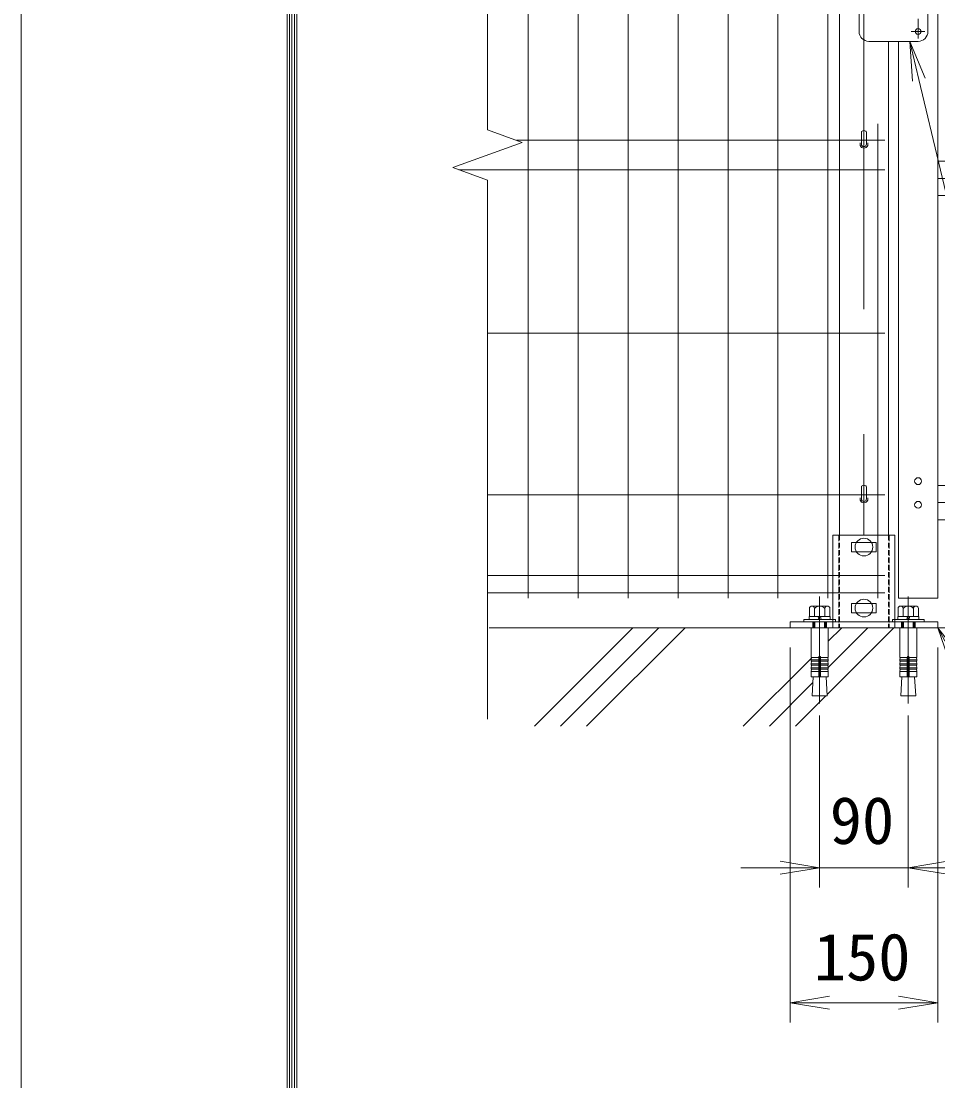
# Model space of a CAD drawing. Units: millimetres, scale not verified. Extents: x -4200 to 4200, y -2970 to 2970.
# Drawn here: x -4200 to -3269, y -310 to 767 of the extents above; entities that cross this region are included whole.
import ezdxf
from ezdxf.enums import TextEntityAlignment as Align

# ---------------------------------------------------------------- set-up
doc = ezdxf.new("R2010")
doc.units = ezdxf.units.MM
doc.header["$LTSCALE"] = 20
for name, pattern in [('DASHED', [7.5, 6, -1.5]), ('USER1', [50.8, 31.75, -6.35, 6.35, -6.35]), ('USER3', [0.375, 0.25, -0.125])]:
    doc.linetypes.add(name, pattern=pattern)
for name, color, linetype, lineweight in [('0-0_D-STR-TXT', 7, 'Continuous', 9), ('0-1_D-STR1', 1, 'Continuous', 18), ('0-2_D-STR-DIM', 7, 'Continuous', 9), ('0-3_0', 7, 'Continuous', 9), ('0-5_D-STR3', 3, 'Continuous', 13), ('0-7_D-BMK', 2, 'USER1', 13), ('0-8_D-STR2', 7, 'Continuous', 9), ('0-B_D-DCR-HCH', 7, 'Continuous', 9), ('0-C_D-BGD', 7, 'Continuous', 9), ('0-D_D-TTL', 7, 'Continuous', 9)]:
    doc.layers.add(name, color=color, linetype=linetype, lineweight=lineweight)
doc.styles.add('ＭＳ ゴシック', font='')
doc.styles.get('ＭＳ ゴシック').set_extended_font_data('MS Gothic')

# ---------------------------------------------------------------- blocks, each defined once
blk = doc.blocks.new('U59')
at = {"layer": '0-1_D-STR1'}
for p, q in [((1000, 18300), (1000, 600)), ((200, 11920), (200, 600)), ((1000, 9484), (1260, 9484)), ((1260, 8786), (1000, 8786)), ((1260, 2195), (1000, 2195)), ((200, 600), (1000, 600))]:
    blk.add_line(p, q, dxfattribs=at)
blk.add_lwpolyline([(1000, 2893), (1260, 2893), (1260, 2195)], dxfattribs=at)
for centre in [(600, 2980), (600, 2500)]:
    blk.add_circle(centre, 70, dxfattribs=at)
at = {"layer": '0-5_D-STR3'}
for p, q in [((-600, 12120), (-600, 12720)), ((800, 12120), (800, 12720)), ((-400, 11920), (600, 11920))]:
    blk.add_line(p, q, dxfattribs=at)
blk.add_circle((600, 12120), 60, dxfattribs=at)
for centre, start, end in [((-400, 12120), 180.00001, 270), ((600, 12120), 270, 0.00001)]:
    blk.add_arc(centre, 200, start, end, dxfattribs=at)
at = {"layer": '0-7_D-BMK'}
for p, q in [((600, 16440), (600, 11980)), ((462.3, 12120), (737.7, 12120)), ((1000, 9135), (17880, 9135)), ((1000, 2544), (17880, 2544))]:
    blk.add_line(p, q, dxfattribs=at)
blk = doc.blocks.new('ベースプレート部品\u3000正面図')
at = {"layer": '0-5_D-STR3', "linetype": 'DASHED'}
for p, q in [((16787, 48401.4), (16787, 46521.4)), ((17807, 48401.4), (17807, 46521.4)), ((16257, 46641.4), (16257, 46521.4)), ((16537, 46641.4), (16537, 46521.4)), ((16667, 46641.4), (16667, 46521.4)), ((17927, 46641.4), (17927, 46521.4)), ((18057, 46641.4), (18057, 46521.4)), ((18337, 46641.4), (18337, 46521.4))]:
    blk.add_line(p, q, dxfattribs=at)
at = {"layer": '0-5_D-STR3'}
for p, q in [((17546.8, 48256.4), (17046.7, 48256.4)), ((17046.7, 48256.4), (17046.7, 48066.4)), ((17546.7, 48256.4), (17546.7, 48066.4)), ((17927, 48401.4), (17927, 46641.4)), ((17546.7, 48066.4), (17046.8, 48066.4)), ((17546.8, 47016.4), (17046.7, 47016.4)), ((17046.7, 47016.4), (17046.7, 46826.4)), ((17546.7, 47016.4), (17546.7, 46826.4)), ((17546.7, 46826.4), (17046.8, 46826.4)), ((15797, 46641.4), (15797, 46521.4)), ((15797, 46641.4), (18797, 46641.4)), ((18797, 46641.4), (18797, 46521.4)), ((15797, 46521.4), (18797, 46521.4))]:
    blk.add_line(p, q, dxfattribs=at)
blk.add_lwpolyline([(17927, 48401.4), (16667, 48401.4), (16667, 46641.4)], dxfattribs=at)
blk = doc.blocks.new('_Open')
at = {"layer": '0-3_0'}
blk.add_line((-20, 3.33), (0, 0), dxfattribs=at)
blk.add_lwpolyline([(-20, -3.33), (0, 0), (-20, 0)], dxfattribs=at)
blk = doc.blocks.new('MLeader2')
at = {"layer": '0-0_D-STR-TXT'}
blk.add_line((-3255.82, 111.9), (-3268.92, 150.28), dxfattribs=at)
blk.add_lwpolyline([(-3244.08, 118.22), (-3268.92, 150.28), (-3249.95, 115.06)], dxfattribs=at)

msp = doc.modelspace()

# ---------------------------------------------------------------- linework, layer by layer
at = {"layer": '0-0_D-STR-TXT'}
msp.add_lwpolyline([(-2910.93, -29.55), (-3111.99, -29.55), (-3288.08, 707.38)], dxfattribs=at)
at = {"layer": '0-1_D-STR1'}
for p, q in [((-3368.92, 1074.28), (-3368.92, 244.28)), ((-3318.92, 746.28), (-3318.92, 244.28)), ((-3318.92, 150.28), (-3368.92, 150.28))]:
    msp.add_line(p, q, dxfattribs=at)
at = {"layer": '0-1_D-STR1', "linetype": 'USER3'}
for p, q in [((-3368.92, 244.28), (-3368.92, 150.28)), ((-3318.92, 244.28), (-3318.92, 150.28))]:
    msp.add_line(p, q, dxfattribs=at)
at = {"layer": '0-1_D-STR1'}
for centre in [(-3343.92, 641.78), (-3343.92, 281.28)]:
    msp.add_arc(centre, 4, 162.5424, 17.4576, dxfattribs=at)
at = {"layer": '0-2_D-STR-DIM'}
for p, q in [((-3418.92, 130.28), (-3418.92, -250.73)), ((-3268.92, 130.28), (-3268.92, -250.73)), ((-3388.92, 61.18), (-3388.92, -113.55)), ((-3298.92, 61.18), (-3298.92, -113.55)), ((-3428.92, -93.55), (-3468.92, -93.55)), ((-3388.92, -93.55), (-3298.92, -93.55)), ((-3378.92, -230.73), (-3308.92, -230.73))]:
    msp.add_line(p, q, dxfattribs=at)
at = {"layer": '0-5_D-STR3'}
for p, q in [((-3346.52, 653.95), (-3346.52, 641.78)), ((-3341.32, 653.95), (-3341.32, 641.78)), ((-3346.52, 293.45), (-3346.52, 281.28)), ((-3341.32, 293.45), (-3341.32, 281.28)), ((-3397.57, 150.28), (-3380.27, 150.28)), ((-3290.27, 150.28), (-3307.57, 150.28))]:
    msp.add_line(p, q, dxfattribs=at)
at = {"layer": '0-5_D-STR3', "lineweight": 18}
for p, q in [((-3381.12, 172.38), (-3396.71, 172.38)), ((-3394.92, 172.38), (-3382.92, 172.38)), ((-3306.71, 172.38), (-3291.12, 172.38)), ((-3292.92, 172.38), (-3304.92, 172.38)), ((-3378.17, 161.58), (-3399.67, 161.58)), ((-3399.67, 161.58), (-3399.67, 158.58)), ((-3399.31, 169.88), (-3399.31, 161.58)), ((-3399.31, 161.58), (-3378.53, 161.58)), ((-3394.11, 161.58), (-3394.11, 169.88)), ((-3390.42, 161.58), (-3389.61, 158.58)), ((-3387.42, 158.58), (-3388.22, 161.58)), ((-3383.72, 161.58), (-3383.72, 169.88)), ((-3378.53, 161.58), (-3378.53, 169.88)), ((-3378.17, 158.58), (-3378.17, 161.58)), ((-3309.67, 161.58), (-3288.17, 161.58)), ((-3309.67, 158.58), (-3309.67, 161.58)), ((-3309.31, 161.58), (-3309.31, 169.88)), ((-3288.52, 161.58), (-3309.31, 161.58)), ((-3304.11, 161.58), (-3304.11, 169.88)), ((-3300.42, 158.58), (-3299.61, 161.58)), ((-3297.42, 161.58), (-3298.22, 158.58)), ((-3293.72, 161.58), (-3293.72, 169.88)), ((-3288.52, 169.88), (-3288.52, 161.58)), ((-3288.17, 161.58), (-3288.17, 158.58)), ((-3404.92, 158.58), (-3404.92, 156.28)), ((-3372.92, 158.58), (-3404.92, 158.58)), ((-3404.92, 156.28), (-3372.92, 156.28)), ((-3399.67, 158.58), (-3378.17, 158.58)), ((-3394.92, 156.28), (-3394.92, 150.28)), ((-3393.84, 150.28), (-3393.84, 156.28)), ((-3384, 150.28), (-3384, 156.28)), ((-3382.92, 150.28), (-3382.92, 156.28)), ((-3372.92, 156.28), (-3372.92, 158.58)), ((-3314.92, 156.28), (-3314.92, 158.58)), ((-3314.92, 158.58), (-3282.92, 158.58)), ((-3282.92, 156.28), (-3314.92, 156.28)), ((-3288.17, 158.58), (-3309.67, 158.58)), ((-3304.92, 150.28), (-3304.92, 156.28)), ((-3303.84, 150.28), (-3303.84, 156.28)), ((-3294, 150.28), (-3294, 156.28)), ((-3292.92, 156.28), (-3292.92, 150.28)), ((-3282.92, 158.58), (-3282.92, 156.28)), ((-3397.57, 150.28), (-3397.57, 120.24)), ((-3380.27, 150.28), (-3380.27, 120.24)), ((-3307.57, 150.28), (-3307.57, 120.24)), ((-3290.27, 150.28), (-3290.27, 120.24)), ((-3389.92, 120.24), (-3397.57, 120.24)), ((-3397.57, 117.74), (-3397.13, 120.24)), ((-3389.92, 120.24), (-3389.92, 100.28)), ((-3387.92, 120.24), (-3380.27, 120.24)), ((-3387.92, 120.24), (-3387.92, 100.28)), ((-3380.27, 117.74), (-3380.71, 120.24)), ((-3299.92, 120.24), (-3307.57, 120.24)), ((-3307.57, 117.74), (-3307.13, 120.2)), ((-3299.92, 120.24), (-3299.92, 100.28)), ((-3297.92, 120.24), (-3297.92, 100.28)), ((-3297.92, 120.24), (-3290.27, 120.24)), ((-3290.27, 117.74), (-3290.7, 120.2)), ((-3397.57, 117.74), (-3389.92, 117.74)), ((-3397.57, 117.74), (-3397.57, 116.24)), ((-3397.57, 116.24), (-3389.92, 116.24)), ((-3397.57, 113.74), (-3397.13, 116.2)), ((-3397.57, 113.74), (-3389.92, 113.74)), ((-3397.57, 113.74), (-3397.57, 112.24)), ((-3397.57, 112.24), (-3389.92, 112.24)), ((-3397.57, 109.74), (-3397.13, 112.2)), ((-3397.57, 109.74), (-3389.92, 109.74)), ((-3397.57, 109.74), (-3397.57, 108.24)), ((-3397.57, 105.78), (-3397.13, 108.24)), ((-3397.57, 108.24), (-3389.92, 108.24)), ((-3380.27, 117.74), (-3387.92, 117.74)), ((-3380.27, 116.24), (-3387.92, 116.24)), ((-3380.27, 113.74), (-3387.92, 113.74)), ((-3380.27, 112.24), (-3387.92, 112.24)), ((-3380.27, 109.74), (-3387.92, 109.74)), ((-3380.27, 108.24), (-3387.92, 108.24)), ((-3380.27, 113.74), (-3380.7, 116.2)), ((-3380.27, 109.74), (-3380.7, 112.2)), ((-3380.27, 105.78), (-3380.7, 108.24)), ((-3380.27, 117.74), (-3380.27, 116.24)), ((-3380.27, 113.74), (-3380.27, 112.24)), ((-3380.27, 109.74), (-3380.27, 108.24)), ((-3307.57, 117.74), (-3299.92, 117.74)), ((-3307.57, 117.74), (-3307.57, 116.24)), ((-3307.57, 116.24), (-3299.92, 116.24)), ((-3307.57, 113.74), (-3307.13, 116.2)), ((-3307.57, 113.74), (-3299.92, 113.74)), ((-3307.57, 113.74), (-3307.57, 112.24)), ((-3307.57, 112.24), (-3299.92, 112.24)), ((-3307.57, 109.74), (-3307.13, 112.2)), ((-3307.57, 109.74), (-3299.92, 109.74)), ((-3307.57, 109.74), (-3307.57, 108.24)), ((-3307.57, 108.24), (-3299.92, 108.24)), ((-3307.57, 105.78), (-3307.13, 108.24)), ((-3290.27, 117.74), (-3297.92, 117.74)), ((-3290.27, 116.24), (-3297.92, 116.24)), ((-3290.27, 113.74), (-3297.92, 113.74)), ((-3290.27, 112.24), (-3297.92, 112.24)), ((-3290.27, 109.74), (-3297.92, 109.74)), ((-3290.27, 108.24), (-3297.92, 108.24)), ((-3290.27, 113.74), (-3290.7, 116.2)), ((-3290.27, 109.74), (-3290.7, 112.2)), ((-3290.27, 105.78), (-3290.7, 108.24)), ((-3290.27, 117.74), (-3290.27, 116.24)), ((-3290.27, 113.74), (-3290.27, 112.24)), ((-3290.27, 109.74), (-3290.27, 108.24)), ((-3397.57, 105.78), (-3389.92, 105.78)), ((-3397.57, 105.78), (-3397.57, 100.28)), ((-3397.57, 100.28), (-3380.27, 100.28)), ((-3395.41, 100.28), (-3396.5, 81.18)), ((-3380.27, 105.78), (-3387.92, 105.78)), ((-3382.42, 100.28), (-3381.34, 81.18)), ((-3380.27, 105.78), (-3380.27, 100.28)), ((-3307.57, 105.78), (-3299.92, 105.78)), ((-3307.57, 105.78), (-3307.57, 100.28)), ((-3290.27, 100.28), (-3307.57, 100.28)), ((-3305.41, 100.28), (-3306.49, 81.18)), ((-3290.27, 105.78), (-3297.92, 105.78)), ((-3292.42, 100.28), (-3291.34, 81.18)), ((-3290.27, 105.78), (-3290.27, 100.28)), ((-3381.34, 81.18), (-3396.5, 81.18)), ((-3306.49, 81.18), (-3291.34, 81.18))]:
    msp.add_line(p, q, dxfattribs=at)
at = {"layer": '0-5_D-STR3'}
for centre in [(-3343.92, 232.28), (-3343.92, 170.28)]:
    msp.add_circle(centre, 9, dxfattribs=at)
for centre in [(-3343.92, 641.78), (-3343.92, 281.28)]:
    msp.add_arc(centre, 2.6, 180, 0, dxfattribs=at)
at = {"layer": '0-5_D-STR3', "lineweight": 18}
for centre, radius, start, end in [((-3396.71, 169.78), 2.6, 2.20423, 177.79577), ((-3388.92, 165.73), 6.65, 38.61324, 141.38676), ((-3381.12, 169.78), 2.6, 2.20423, 177.79577), ((-3306.71, 169.78), 2.6, 2.20423, 177.79577), ((-3298.92, 165.73), 6.65, 38.61324, 141.38676), ((-3291.12, 169.78), 2.6, 2.20423, 177.79577), ((-3388.92, 120.24), 1, 0, 180), ((-3298.92, 120.24), 1, 0, 180)]:
    msp.add_arc(centre, radius, start, end, dxfattribs=at)
at = {"layer": '0-5_D-STR3'}
for centre in [(-3343.92, 653.94), (-3343.92, 293.44)]:
    msp.add_ellipse(centre, major_axis=(-2.6, 0), ratio=0.649974, start_param=3.1415927, end_param=6.2831853, dxfattribs=at)
at = {"layer": '0-7_D-BMK'}
for p, q in [((-3343.92, 1108.98), (-3343.92, 244.28)), ((-3388.92, 182.19), (-3388.92, 73.19)), ((-3298.92, 182.19), (-3298.92, 73.19))]:
    msp.add_line(p, q, dxfattribs=at)
at = {"layer": '0-8_D-STR2'}
for p, q in [((-3726.29, 656.43), (-3726.29, 1213.28)), ((-3685.11, 1150.28), (-3685.11, 180.28)), ((-3634.34, 1150.28), (-3634.34, 180.28)), ((-3583.57, 1150.28), (-3583.57, 180.28)), ((-3532.8, 1150.28), (-3532.8, 180.28)), ((-3482.03, 1150.28), (-3482.03, 180.28)), ((-3431.26, 1150.28), (-3431.26, 180.28)), ((-3380.49, 1150.28), (-3380.49, 180.28)), ((-3329.72, 662.58), (-3329.72, 180.28)), ((-3691.05, 643.61), (-3726.29, 656.43)), ((-3761.53, 617.96), (-3691.05, 643.61)), ((-3322.72, 645.78), (-3697.02, 645.78)), ((-3726.29, 605.13), (-3761.53, 617.96)), ((-3322.72, 615.78), (-3755.55, 615.78)), ((-3726.29, 57.28), (-3726.29, 605.13)), ((-3322.72, 449.53), (-3726.29, 449.53)), ((-3322.72, 285.28), (-3726.29, 285.28)), ((-3322.72, 203.28), (-3726.29, 203.28)), ((-3322.72, 185.68), (-3726.29, 185.68))]:
    msp.add_line(p, q, dxfattribs=at)
at = {"layer": '0-B_D-DCR-HCH'}
for p, q in [((-3678.66, 50.28), (-3578.66, 150.28)), ((-3652.14, 50.28), (-3552.14, 150.28)), ((-3625.63, 50.28), (-3525.63, 150.28)), ((-3381.41, 82.37), (-3313.5, 150.28)), ((-3380.31, 109.98), (-3340.01, 150.28)), ((-3380.27, 136.54), (-3366.53, 150.28)), ((-3466.53, 50.28), (-3397.25, 119.56)), ((-3440.01, 50.28), (-3395.74, 94.55)), ((-3413.5, 50.28), (-3382.6, 81.18))]:
    msp.add_line(p, q, dxfattribs=at)
at = {"layer": '0-C_D-BGD'}
msp.add_line((-3724.6, 150.28), (-1933.23, 150.28), dxfattribs=at)
at = {"layer": '0-D_D-TTL', "color": 2, "lineweight": 18}
msp.add_lwpolyline([(-4200, 2970), (4200, 2970), (4200, -2970), (-4200, -2970)], close=True, dxfattribs=at)
at = {"layer": '0-D_D-TTL'}
for points in [[(-3930, 2750), (3930, 2750), (3930, -2750), (-3930, -2750)], [(-3927.5, 2747.5), (3927.5, 2747.5), (3927.5, -2747.5), (-3927.5, -2747.5)], [(-3925, 2745), (3925, 2745), (3925, -2745), (-3925, -2745)], [(-3922.5, 2742.5), (3922.5, 2742.5), (3922.5, -2742.5), (-3922.5, -2742.5)], [(-3920, 2740), (3920, 2740), (3920, -2740), (-3920, -2740)]]:
    msp.add_lwpolyline(points, close=True, dxfattribs=at)

# ---------------------------------------------------------------- block references
at = {"layer": '0-0_D-STR-TXT', "xscale": 2, "yscale": 2, "rotation": 103.43899}
msp.add_blockref('_Open', (-3297.38, 746.28), dxfattribs=at)
at = {"layer": '0-0_D-STR-TXT'}
msp.add_blockref('MLeader2', (0, 0), dxfattribs=at)
at = {"layer": '0-2_D-STR-DIM'}
for name, p, xscale, yscale in [('U59', (-3318.92, 150.28), 0.05, 0.05), ('ベースプレート部品\u3000正面図', (-4208.77, -2175.79), 0.05, 0.05), ('_Open', (-3388.92, -93.55), 2, 2), ('_Open', (-3268.92, -230.73), 2, 2)]:
    msp.add_blockref(name, p, dxfattribs=dict(at, xscale=xscale, yscale=yscale))
at = {"layer": '0-2_D-STR-DIM', "xscale": 2, "yscale": 2, "rotation": 180}
for p in [(-3298.92, -93.55), (-3418.92, -230.73)]:
    msp.add_blockref('_Open', p, dxfattribs=at)

# ---------------------------------------------------------------- texts
at = {"layer": '0-2_D-STR-DIM', "style": 'ＭＳ ゴシック'}
for s, p in [('90', (-3378.67, -83.88)), ('150', (-3394.84, -222.59))]:
    msp.add_text(s, height=48.09, dxfattribs=at).set_placement(p, align=Align.BOTTOM_LEFT)

doc.saveas('drawing.dxf')
